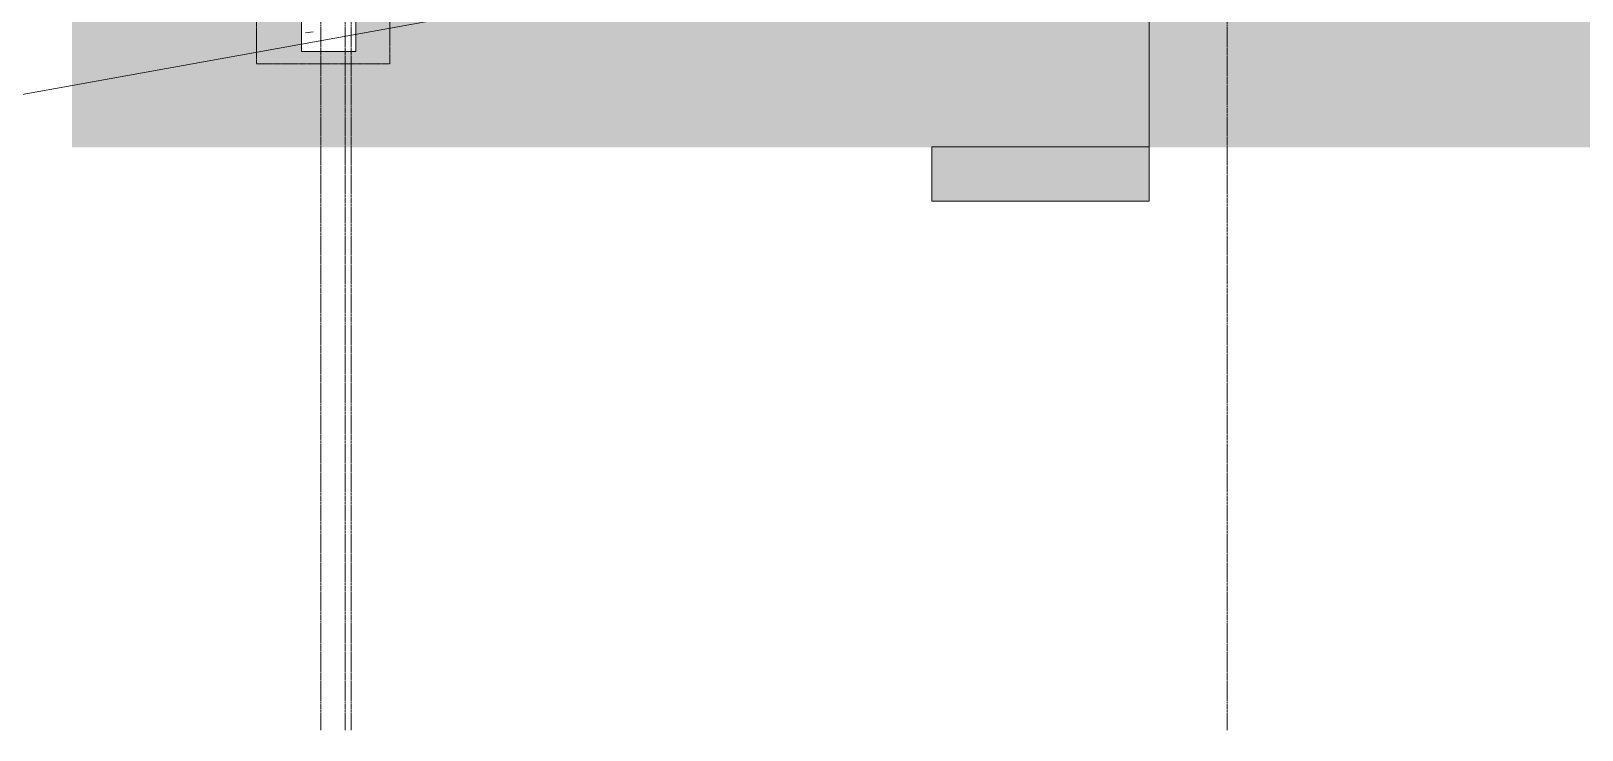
# Model space of a CAD drawing. Header units: inches. Extents: x -23565 to -21, y -324 to 853.
# Drawn here: x -18928 to -18414, y -273 to -41 of the extents above; entities that cross this region are included whole.
import ezdxf

# ---------------------------------------------------------------- set-up
doc = ezdxf.new("R2010")
doc.units = ezdxf.units.IN
doc.header["$MEASUREMENT"] = 0
doc.linetypes.add('Dash Dot 3_16_', pattern=[0.3125, 0.1875, -0.0625, 0, -0.0625])
doc.linetypes.add('Grid Line 1_2_', pattern=[0.875, 0.5, -0.125, 0.125, -0.125])
for name, color, linetype, lineweight in [('A-ANNO-IDEN', 131, 'Continuous', 9), ('A-ANNO-SYMB', 150, 'Continuous', 9), ('C-TOPO', 7, 'Continuous', 13), ('G-ANNO-SYMB', 111, 'Continuous', 9), ('S-FNDN', 32, 'Continuous', 13), ('S-GRID', 1, 'Continuous', 9)]:
    doc.layers.add(name, color=color, linetype=linetype, lineweight=lineweight)

# ---------------------------------------------------------------- blocks, each defined once
blk = doc.blocks.new('Struct_Xcel_Sports Complex_rvt-2-Building Section - East_West looking South _ Fitness Center')
at = {"layer": 'S-FNDN', "lineweight": 9}
h = blk.add_hatch(dxfattribs=at)
h.set_pattern_fill('FP_37', color=8, style=0, pattern_type=2)
h.set_pattern_definition([(50, (-33539.073, 67.247), (55.0854, -4.81984), [5.76, -63.36]), (355, (-33539.073, 67.247), (-10.6557, 57.76853), [4.608, -50.688]), (100.451, (-33534.483, 66.846), (44.42947, 52.94866), [4.895, -53.848]), (46.184, (-33539.07, 82.61), (81.96444, -12.7121), [8.64, -95.04]), (96.636, (-33532.24, 81.55), (71.7815, 74.8124), [7.343, -80.772]), (351.184, (-33539.07, 82.61), (71.7819, 74.8124), [6.912, -76.032]), (21, (-33531.393, 78.767), (45.84207, -30.92146), [5.76, -63.36]), (326, (-33531.393, 78.767), (18.68706, 55.69148), [4.608, -50.688]), (71.451, (-33527.573, 76.19), (64.5289, 24.7701), [4.895, -53.848]), (37.5, (-33539.073, 67.247), (0.933895, 25.566816), [2.534, -47.539, 2.534, -48.922, -50.88]), (37.5, (-33539.073, 67.247), (0.933895, 25.566816), [-101.53, 2.534, -48.346]), (7.5, (-33539.073, 67.247), (20.20404, 30.2913), [2.534, -26.803, 2.534, -46.387, -19.392]), (7.5, (-33539.073, 67.247), (20.20404, 30.2913), [-78.259, 2.534, -16.858]), (327.5, (-33556.2, 67.247), (40.997785, -1.7324), [2.534, -16.666, 2.534, -57.37, -79.488]), (327.5, (-33556.2, 67.247), (40.997785, -1.7324), [-79.104, 2.534, -76.954]), (317.5, (-33563.88, 67.247), (44.78888, 7.68784), [2.534, -22.426, 2.534, -37.248, -56.448]), (317.5, (-33563.88, 67.247), (44.78888, 7.68784), [-64.742, 2.534, -53.914])])
h.paths.add_polyline_path([(-26269.89, -48), (-26269.89, -36), (-26287.89, -36), (-26287.89, -48)], flags=0)
at = {"layer": 'S-FNDN', "color": 7}
for p, q in [((-26287.89, -36), (-26287.89, -48)), ((-26269.89, -48), (-26269.89, -36)), ((-26287.89, -48), (-26269.89, -48))]:
    blk.add_line(p, q, dxfattribs=at)
blk = doc.blocks.new('Section - 3_32_ x 3_8_-18514-Building Section - East_West looking South _ Fitness Center')
at = {"layer": 'G-ANNO-SYMB'}
blk.add_hatch(color=256, dxfattribs=at).paths.add_polyline_path([(-22946.16, -26.7), (-22874.16, -26.7), (-22874.16, -44.7), (-22946.16, -44.7)], flags=0)
for p, q in [((-22946.16, -26.7), (-22946.16, -44.7)), ((-22874.16, -26.7), (-22946.16, -26.7)), ((-22874.16, -44.7), (-22874.16, -26.7)), ((-22946.16, -44.7), (-22874.16, -44.7))]:
    blk.add_line(p, q, dxfattribs=at)

msp = doc.modelspace()

# ---------------------------------------------------------------- hatches: boundary and pattern name
at = {"layer": 'C-TOPO', "lineweight": 9}
h = msp.add_hatch(dxfattribs=at)
h.set_pattern_fill('FP_14', color=8, style=0, pattern_type=2)
h.set_pattern_definition([(0, (-33539.073, 67.247), (48, 48), [48, -48]), (0, (-33539.073, 85.247), (48, 48), [48, -48]), (0, (-33539.073, 103.247), (48, 48), [48, -48]), (90, (-33533.073, 109.247), (-48, 48), [48, -48]), (90, (-33515.073, 109.247), (-48, 48), [48, -48]), (90, (-33497.073, 109.247), (-48, 48), [48, -48])])
h.paths.add_polyline_path([(-18914.50595, -79.828), (-14608.67795, -79.828), (-14608.67795, -48), (-14621.67795, -48), (-14621.67795, -36), (-14616.67795, -36), (-14616.67795, -6), (-17725.05295, -6), (-17740.90988, -6.33035), (-17838.20273, -6.3198), (-17857.67795, -6), (-17857.67795, -12), (-17938.80295, -12), (-17938.80295, -6), (-18206.05295, -6), (-18206.05295, -12), (-18287.80295, -12), (-18287.80295, -6), (-18823.42795, -6), (-18823.42795, -36), (-18820.42795, -36), (-18820.42795, -48), (-18838.42795, -48), (-18838.42795, -36), (-18837.42795, -35.97606), (-18837.42795, 0), (-18914.50595, 0), (-18914.50595, -6.95548)], flags=0)
h.paths.add_polyline_path([(-17838.20273, -0.3198), (-17740.40317, -0.3198), (-17725.36545, 0), (-17853.49045, -0.0013)], flags=0)

# ---------------------------------------------------------------- linework, layer by layer
at = {"layer": 'A-ANNO-IDEN', "color": 153}
msp.add_line((-18454.70902, 23.67274), (-19040.50092, -82.03779), dxfattribs=at)
at = {"layer": 'A-ANNO-SYMB', "linetype": 'Dash Dot 3_16_'}
for p, q in [((-18853.26546, 274.32313), (-18853.26546, -52.07518)), ((-18809.07368, -52.07518), (-18809.07368, 274.32313)), ((-18853.26546, -52.07518), (-18809.07368, -52.07518))]:
    msp.add_line(p, q, dxfattribs=at)
at = {"layer": 'G-ANNO-SYMB'}
msp.add_line((-18557.35469, 545.15708), (-18557.35469, -79.66081), dxfattribs=at)
at = {"layer": 'S-GRID', "linetype": 'Grid Line 1_2_'}
for p, q in [((-18831.92795, -273.16081), (-18831.92795, 671.89181)), ((-18831.92795, -273.16081), (-18831.92795, 671.89181)), ((-18823.92795, -273.16081), (-18823.92795, 671.89181)), ((-18821.92795, -273.16081), (-18821.92795, 671.89181)), ((-18531.42795, -273.16081), (-18531.42795, 671.89181)), ((-18531.42795, -273.16081), (-18531.42795, 671.89181))]:
    msp.add_line(p, q, dxfattribs=at)

# ---------------------------------------------------------------- block references
at = {"color": 250, "lineweight": 5}
msp.add_blockref('Struct_Xcel_Sports Complex_rvt-2-Building Section - East_West looking South _ Fitness Center', (7449.46227, 0), dxfattribs=at)
at = {"layer": 'G-ANNO-SYMB'}
msp.add_blockref('Section - 3_32_ x 3_8_-18514-Building Section - East_West looking South _ Fitness Center', (4316.80091, -52.95702), dxfattribs=at)

doc.saveas('drawing.dxf')
